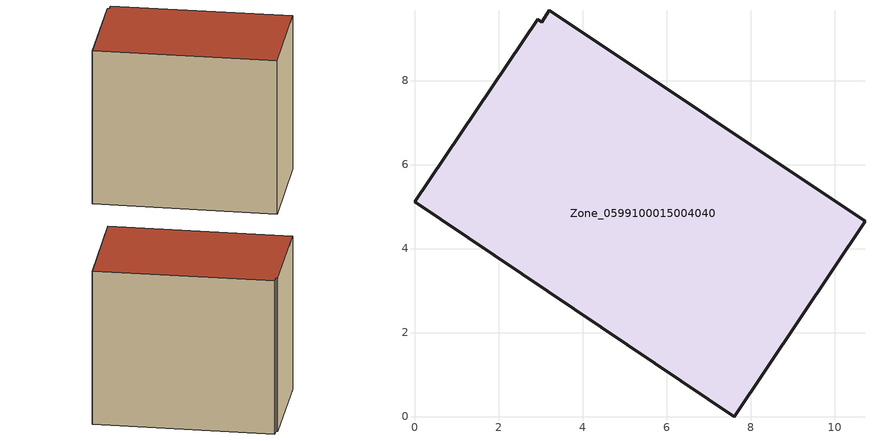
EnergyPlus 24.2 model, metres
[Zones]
Zone_0599100015004040
 floor ground (C_G): 3.21,9.67 10.73,4.65 7.61,0 0,5.11 2.94,9.46 3.03,9.39 z0.79
 wall outside (C_F): 7.61,0 10.73,4.65 3.21,9.67 3.03,9.39 2.94,9.46 0,5.11 7.61,0 z0.79:9
 roof outside (C_R): 10.73,4.65 3.21,9.67 3.03,9.39 2.94,9.46 0,5.11 7.61,0 z9
[BUILDING]
Pand.0599100015004040: North Axis=0; Terrain=City; Loads Convergence Tolerance Value=0.04; Temperature Convergence Tolerance Value=0.4; Solar Distribution=FullExterior; Maximum Number of Warmup Days=25; Minimum Number of Warmup Days=1
[Site:Location]
Rotterdam.The.Hague.AP_ZH_NLD Design_Conditions: Latitude=51.96; Longitude=4.45; Time Zone=1; Elevation=-4.5
[SITE:GROUNDTEMPERATURE:BUILDINGSURFACE]
18, 18, 18, 18, 18, 18, 18, 18, 18, 18, 18, 18
[MATERIAL] Thermal Absorptance=0.9; Solar Absorptance=0.7; Visible Absorptance=0.7
Name | Roughness | Thickness | Conductivity | Density | Specific Heat
G.TI.1975-1991 | MediumSmooth | 0.15 | 0.288461 | 540 | 1210
F.TI.1975-1991 | Rough | 0.3 | 0.230769 | 1920 | 840
R.TI.1975-1991 | MediumRough | 0.2 | 0.153846 | 1500 | 1000
[CONSTRUCTION]
C_G: G.TI.1975-1991
C_F: F.TI.1975-1991
C_R: R.TI.1975-1991
[ZONE]
Zone_0599100015004040: Type=1; Multiplier=1; Ceiling Height=Autocalculate; Volume=Autocalculate; Floor Area=autocalculate; Part of Total Floor Area=Yes
[ZONEINFILTRATION:DESIGNFLOWRATE]
Infil_Zone_0599100015004040: Zone or ZoneList or Space or SpaceList=Zone_0599100015004040; Schedule=AlwaysOn; Design Flow Rate Calculation Method=Flow/Area; Flow Rate per Floor Area=0.003; Constant Term Coefficient=1; Temperature Term Coefficient=0; Velocity Term Coefficient=0; Velocity Squared Term Coefficient=0
[HVACTEMPLATE:ZONE:IDEALLOADSAIRSYSTEM]
Zone_0599100015004040: Maximum Heating Supply Air Temperature=50; Minimum Cooling Supply Air Temperature=13; Maximum Heating Supply Air Humidity Ratio=0.0156; Minimum Cooling Supply Air Humidity Ratio=0.0077; Heating Limit=NoLimit; Cooling Limit=NoLimit; Dehumidification Control Type=ConstantSensibleHeatRatio; Cooling Sensible Heat Ratio=0.7; Dehumidification Setpoint=60; Humidification Control Type=None; Humidification Setpoint=30; Outdoor Air Method=None; Outdoor Air Flow Rate per Person=0.00944; Outdoor Air Flow Rate per Zone Floor Area=0; Outdoor Air Flow Rate per Zone=0; Demand Controlled Ventilation Type=None; Outdoor Air Economizer Type=NoEconomizer; Heat Recovery Type=None; Sensible Heat Recovery Effectiveness=0.7; Latent Heat Recovery Effectiveness=0.65
[ZONECONTROL:THERMOSTAT]
ThermostatControl_Zone_0599100015004040: Zone or ZoneList=Zone_0599100015004040; Control Type Schedule=DualSetpointControlType; Control 1=Thermostat_Zone_0599100015004040; Temperature Difference Between Cutout And Setpoint=0
[THERMOSTATSETPOINT:DUALSETPOINT]
Thermostat_Zone_0599100015004040: Heating Setpoint Temperature Schedule=HeatingSetpoint_Zone_0599100015004040; Cooling Setpoint Temperature Schedule=CoolingSetpoint_Zone_0599100015004040
[SCHEDULE:COMPACT]
HeatingSetpoint_Zone_0599100015004040: Through: 12/31, For: AllDays, Until: 24:00, 21
CoolingSetpoint_Zone_0599100015004040: Through: 12/31, For: AllDays, Until: 24:00, 24
DualSetpointControlType: Through: 12/31, For: AllDays, Until: 24:00, 4
AlwaysOn: Through: 12/31, For: AllDays, Until: 24:00, 1
